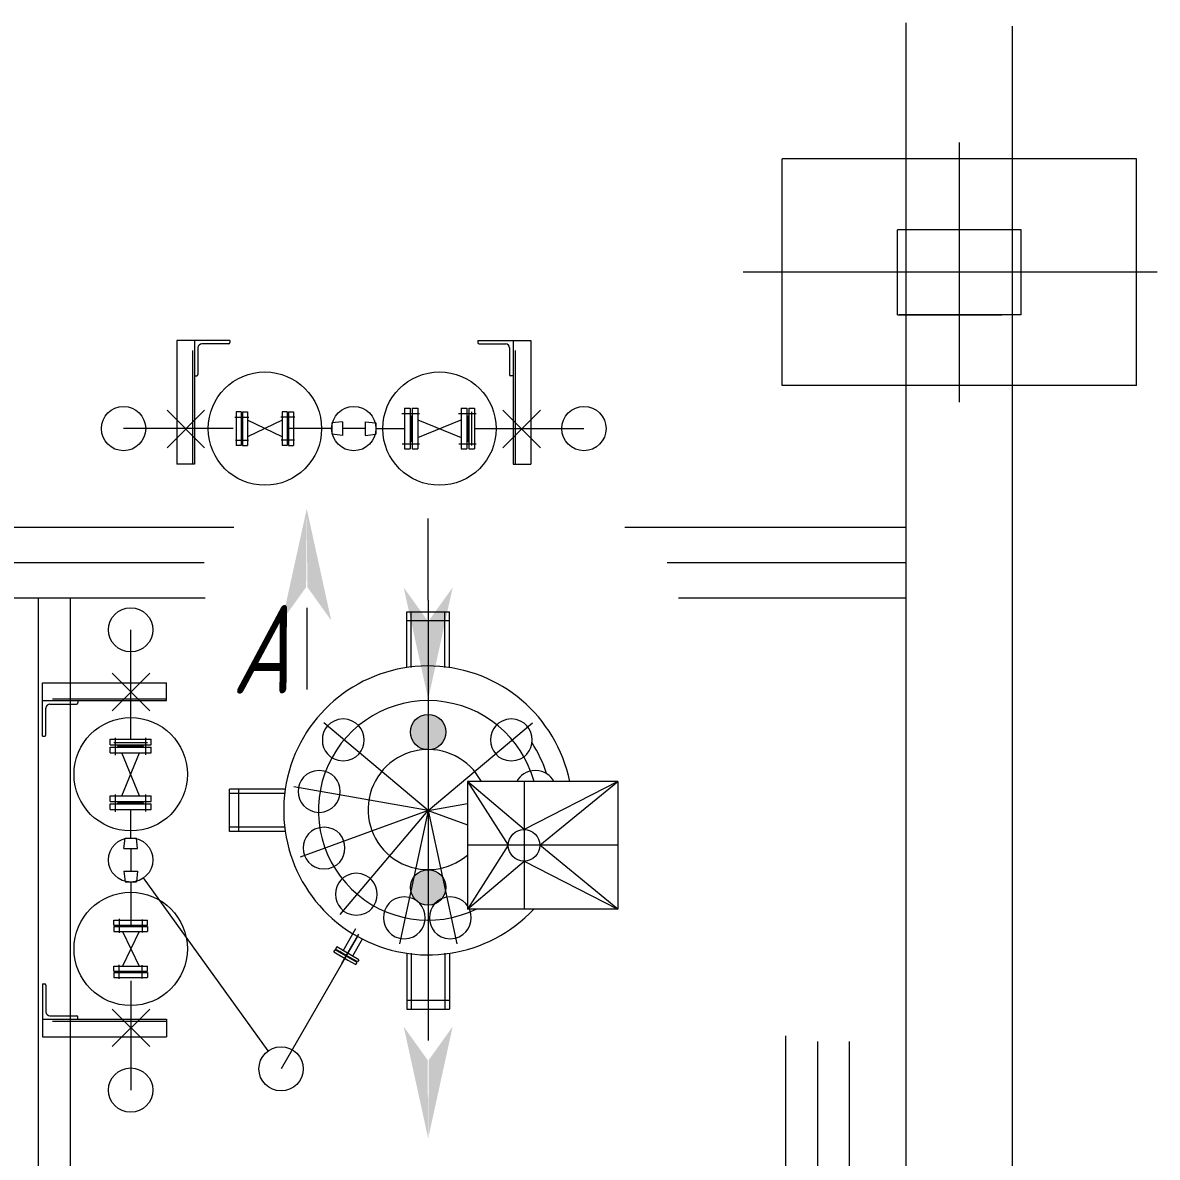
# Model space of a CAD drawing. Header units: millimetres. Extents: x 1663 to 6300, y 431 to 1491.
# Drawn here: x 5709.06 to 5754.88, y 1210.15 to 1255.98 of the extents above; entities that cross this region are included whole.
import ezdxf

# ---------------------------------------------------------------- set-up
doc = ezdxf.new("R2010")
doc.units = ezdxf.units.MM
doc.layers.add('Линия связи (Вновь)', color=3, linetype='Continuous', lineweight=60)
doc.layers.add('Строительный', color=251, linetype='Continuous', lineweight=13)
doc.styles.add('Simplex', font='simplex.shx', dxfattribs={"width": 0.7, "oblique": 15})

# ---------------------------------------------------------------- blocks, each defined once
blk = doc.blocks.new('A$C0AA457AC')
at = {"layer": 'Строительный', "ltscale": 100}
h = blk.add_hatch(color=256, dxfattribs=at)
h.paths.add_polyline_path([(272.717, 240.948), (272.043, 240.008), (272.735, 243.164)])
h.paths.add_polyline_path([(272.735, 243.164), (273.426, 240.008), (272.752, 240.948)])
h = blk.add_hatch(color=256, dxfattribs=at)
h.paths.add_polyline_path([(276.146, 240.001), (275.472, 240.94), (276.164, 237.784)])
h.paths.add_polyline_path([(276.164, 237.784), (276.855, 240.94), (276.181, 240.001)])
for points in [[(275.663, 236.855, -0.414214), (276.163, 237.355), (276.163, 236.855), (276.663, 236.855, -1)], [(276.163, 237.355, -0.414214), (276.663, 236.855), (276.163, 236.855)], [(275.663, 232.469, -0.414214), (276.163, 232.969), (276.163, 232.469), (276.663, 232.469, -1)], [(276.163, 232.969, -0.414214), (276.663, 232.469), (276.163, 232.469)]]:
    blk.add_hatch(color=256, dxfattribs=at).paths.add_polyline_path(points)
h = blk.add_hatch(color=256, dxfattribs=at)
h.paths.add_polyline_path([(276.146, 227.596), (275.472, 228.536), (276.164, 225.38)])
h.paths.add_polyline_path([(276.164, 225.38), (276.855, 228.536), (276.181, 227.596)])
for p, q in [((289.663, 214.879), (289.663, 256.891)), ((292.663, 215.386), (292.663, 256.797)), ((291.163, 246.178), (291.163, 253.506)), ((286.163, 246.643), (286.163, 253.043)), ((296.163, 253.043), (286.163, 253.043)), ((296.163, 246.643), (296.163, 253.043)), ((289.413, 248.643), (289.413, 251.043)), ((292.863, 251.043), (289.413, 251.043)), ((292.913, 251.043), (289.963, 251.043)), ((292.913, 248.643), (292.913, 251.043)), ((296.753, 249.843), (285.063, 249.843)), ((289.413, 248.643), (292.363, 248.643)), ((292.913, 248.643), (289.463, 248.643)), ((269.063, 247.918), (269.063, 244.418)), ((269.563, 247.918), (269.063, 247.918)), ((269.563, 247.918), (269.563, 246.918)), ((270.563, 247.918), (269.563, 247.918)), ((270.527, 247.818), (269.773, 247.818)), ((270.563, 247.918), (270.563, 247.854)), ((277.563, 247.918), (278.563, 247.918)), ((277.563, 247.918), (277.563, 247.854)), ((277.599, 247.818), (278.353, 247.818)), ((278.563, 247.918), (279.063, 247.918)), ((278.563, 247.918), (278.563, 246.918)), ((279.063, 247.918), (279.063, 244.418)), ((269.51, 247.632), (269.51, 244.418)), ((269.563, 247.632), (269.563, 244.418)), ((269.663, 247.708), (269.663, 246.954)), ((278.463, 247.708), (278.463, 246.954)), ((278.563, 247.632), (278.563, 244.418)), ((278.616, 247.632), (278.616, 244.418)), ((269.563, 246.918), (269.627, 246.918)), ((278.563, 246.918), (278.499, 246.918)), ((296.163, 246.643), (286.163, 246.643)), ((268.79, 244.887), (269.851, 245.948)), ((269.851, 244.887), (268.79, 245.948)), ((270.743, 245.901), (270.743, 244.951)), ((270.883, 245.901), (270.743, 245.901)), ((270.883, 245.901), (270.883, 244.951)), ((270.923, 245.901), (270.923, 244.951)), ((270.923, 245.901), (271.063, 245.901)), ((271.063, 245.901), (271.063, 244.951)), ((272.043, 245.901), (272.043, 244.951)), ((272.183, 245.901), (272.043, 245.901)), ((272.183, 245.901), (272.183, 244.951)), ((272.223, 245.901), (272.223, 244.951)), ((272.223, 245.901), (272.363, 245.901)), ((272.363, 245.901), (272.363, 244.951)), ((275.421, 245.851), (275.916, 245.851)), ((275.493, 246.001), (275.653, 246.001)), ((275.493, 246.001), (275.493, 244.851)), ((275.653, 246.001), (275.653, 244.851)), ((275.713, 246.001), (275.873, 246.001)), ((275.713, 246.001), (275.713, 244.851)), ((275.873, 246.001), (275.873, 244.851)), ((277.021, 245.851), (277.516, 245.851)), ((277.093, 246.001), (277.253, 246.001)), ((277.093, 246.001), (277.093, 244.851)), ((277.253, 246.001), (277.253, 244.851)), ((277.313, 246.001), (277.473, 246.001)), ((277.313, 246.001), (277.313, 244.851)), ((277.384, 245.901), (277.384, 244.951)), ((277.473, 246.001), (277.473, 244.851)), ((279.337, 244.887), (278.276, 245.948)), ((278.276, 244.887), (279.337, 245.948)), ((270.706, 245.751), (271.1, 245.751)), ((270.903, 245.661), (270.883, 245.661)), ((270.903, 245.661), (270.903, 245.191)), ((270.903, 245.661), (270.923, 245.661)), ((272.043, 245.191), (271.063, 245.661)), ((272.043, 245.661), (271.063, 245.191)), ((272.4, 245.751), (272.006, 245.751)), ((272.203, 245.661), (272.183, 245.661)), ((272.203, 245.661), (272.203, 245.191)), ((272.203, 245.661), (272.223, 245.661)), ((273.743, 245.616), (273.443, 245.586)), ((273.443, 245.586), (273.443, 245.266)), ((273.743, 245.616), (273.743, 245.236)), ((274.383, 245.616), (274.383, 245.236)), ((274.383, 245.616), (274.683, 245.586)), ((274.683, 245.586), (274.683, 245.266)), ((275.653, 245.796), (275.683, 245.766)), ((275.713, 245.796), (275.683, 245.766)), ((275.683, 245.766), (275.683, 245.086)), ((275.873, 245.676), (277.093, 245.176)), ((275.873, 245.176), (277.093, 245.676)), ((277.253, 245.796), (277.283, 245.766)), ((277.313, 245.796), (277.283, 245.766)), ((277.283, 245.766), (277.283, 245.086)), ((270.653, 245.426), (267.563, 245.426)), ((270.903, 245.191), (270.883, 245.191)), ((270.903, 245.191), (270.923, 245.191)), ((272.203, 245.191), (272.183, 245.191)), ((273.443, 245.426), (272.203, 245.426)), ((272.203, 245.191), (272.223, 245.191)), ((273.743, 245.236), (273.443, 245.266)), ((274.383, 245.426), (273.743, 245.426)), ((274.383, 245.236), (274.683, 245.266)), ((274.683, 245.426), (275.493, 245.426)), ((277.473, 245.426), (280.563, 245.426)), ((270.719, 245.101), (271.092, 245.101)), ((270.883, 244.951), (270.743, 244.951)), ((270.923, 244.951), (271.063, 244.951)), ((272.387, 245.101), (272.013, 245.101)), ((272.183, 244.951), (272.043, 244.951)), ((272.223, 244.951), (272.363, 244.951)), ((275.434, 245.001), (275.916, 245.001)), ((275.493, 244.851), (275.653, 244.851)), ((275.653, 245.056), (275.683, 245.086)), ((275.713, 245.056), (275.683, 245.086)), ((275.713, 244.851), (275.873, 244.851)), ((277.034, 245.001), (277.516, 245.001)), ((277.093, 244.851), (277.253, 244.851)), ((277.253, 245.056), (277.283, 245.086)), ((277.313, 245.056), (277.283, 245.086)), ((277.313, 244.851), (277.473, 244.851)), ((269.563, 244.418), (269.063, 244.418)), ((278.563, 244.418), (279.063, 244.418)), ((232.663, 242.643), (270.672, 242.643)), ((276.163, 240.579), (276.163, 242.887)), ((281.714, 242.643), (289.663, 242.643)), ((232.663, 241.643), (269.839, 241.643)), ((282.908, 241.643), (289.663, 241.643)), ((232.663, 240.643), (269.868, 240.643)), ((265.163, 220.643), (265.163, 240.643)), ((266.063, 220.643), (266.063, 240.643)), ((272.735, 240.369), (272.735, 238.061)), ((276.163, 240.579), (276.163, 228.499)), ((283.234, 240.643), (289.663, 240.643)), ((275.563, 238.679), (275.563, 240.253)), ((275.563, 240.253), (276.763, 240.253)), ((275.688, 238.679), (275.688, 240.253)), ((276.638, 238.679), (276.638, 240.253)), ((276.763, 238.679), (276.763, 240.253)), ((267.763, 236.653), (267.763, 239.743)), ((275.563, 240.003), (276.763, 240.003)), ((268.302, 238.516), (267.241, 237.455)), ((268.302, 237.455), (267.241, 238.516)), ((265.271, 238.243), (268.771, 238.243)), ((265.271, 237.743), (265.271, 238.243)), ((268.771, 237.743), (268.771, 238.243)), ((265.557, 237.796), (268.771, 237.796)), ((265.271, 237.743), (266.271, 237.743)), ((265.271, 236.743), (265.271, 237.743)), ((265.371, 236.779), (265.371, 237.533)), ((265.481, 237.643), (266.235, 237.643)), ((265.557, 237.743), (268.771, 237.743)), ((266.271, 237.743), (266.271, 237.679)), ((276.163, 234.643), (273.214, 237.118)), ((276.163, 234.643), (279.113, 237.118)), ((265.271, 236.743), (265.335, 236.743)), ((267.188, 236.493), (267.188, 236.653)), ((267.188, 236.653), (268.338, 236.653)), ((267.288, 236.564), (268.238, 236.564)), ((267.338, 236.2), (267.338, 236.696)), ((268.188, 236.213), (268.188, 236.696)), ((268.338, 236.493), (268.338, 236.653)), ((267.188, 236.493), (268.338, 236.493)), ((267.188, 236.273), (267.188, 236.433)), ((267.188, 236.433), (268.338, 236.433)), ((267.188, 236.273), (268.338, 236.273)), ((267.393, 236.493), (267.423, 236.463)), ((267.393, 236.433), (267.423, 236.463)), ((267.423, 236.463), (268.103, 236.463)), ((267.513, 235.053), (268.013, 236.273)), ((268.013, 235.053), (267.513, 236.273)), ((268.133, 236.493), (268.103, 236.463)), ((268.133, 236.433), (268.103, 236.463)), ((268.338, 236.273), (268.338, 236.433)), ((272.128, 235.243), (270.553, 235.243)), ((270.553, 234.043), (270.553, 235.243)), ((270.803, 235.243), (270.803, 234.043)), ((276.163, 234.643), (272.372, 235.312)), ((277.271, 235.457), (277.271, 231.857)), ((281.521, 235.457), (277.271, 235.457)), ((278.872, 234.102), (277.271, 235.457)), ((277.271, 235.457), (278.427, 233.657)), ((278.872, 235.457), (278.872, 231.857)), ((281.521, 235.457), (278.872, 234.102)), ((279.317, 233.657), (281.521, 235.457)), ((281.521, 235.457), (281.521, 231.857)), ((267.188, 234.893), (267.188, 235.053)), ((267.188, 235.053), (268.338, 235.053)), ((267.338, 234.6), (267.338, 235.096)), ((268.188, 234.613), (268.188, 235.096)), ((268.338, 234.893), (268.338, 235.053)), ((272.128, 235.118), (270.553, 235.118)), ((267.188, 234.893), (268.338, 234.893)), ((267.188, 234.673), (267.188, 234.833)), ((267.188, 234.833), (268.338, 234.833)), ((267.188, 234.673), (268.338, 234.673)), ((267.393, 234.893), (267.423, 234.863)), ((267.393, 234.833), (267.423, 234.863)), ((267.423, 234.863), (268.103, 234.863)), ((267.763, 233.863), (267.763, 234.673)), ((268.133, 234.893), (268.103, 234.863)), ((268.133, 234.833), (268.103, 234.863)), ((268.338, 234.673), (268.338, 234.833)), ((276.163, 234.643), (272.546, 233.325)), ((273.677, 231.704), (276.163, 234.643)), ((276.163, 234.643), (275.358, 230.878)), ((276.163, 234.643), (277.271, 234.838)), ((276.163, 234.667), (276.163, 228.146)), ((276.163, 234.643), (277.271, 234.24)), ((276.163, 234.643), (276.969, 230.878)), ((272.128, 234.168), (270.553, 234.168)), ((272.128, 234.043), (270.553, 234.043)), ((267.573, 233.563), (267.603, 233.863)), ((267.603, 233.863), (267.923, 233.863)), ((267.953, 233.563), (267.923, 233.863)), ((281.521, 233.657), (277.271, 233.657)), ((278.427, 233.657), (277.271, 231.857)), ((281.521, 231.857), (279.317, 233.657)), ((267.573, 233.563), (267.953, 233.563)), ((267.763, 233.563), (267.763, 232.923)), ((277.271, 231.857), (278.872, 233.212)), ((278.872, 233.212), (281.521, 231.857)), ((267.573, 232.923), (267.953, 232.923)), ((267.573, 232.923), (267.603, 232.623)), ((267.953, 232.923), (267.923, 232.623)), ((271.644, 227.85), (268.129, 232.736)), ((267.603, 232.623), (267.923, 232.623)), ((267.763, 232.623), (267.763, 231.382)), ((281.521, 231.857), (277.271, 231.857)), ((267.288, 231.542), (268.238, 231.542)), ((267.288, 231.402), (267.288, 231.542)), ((267.288, 231.402), (268.238, 231.402)), ((267.438, 231.579), (267.438, 231.185)), ((267.528, 231.382), (267.528, 231.402)), ((267.528, 231.382), (267.998, 231.382)), ((267.528, 231.382), (267.528, 231.362)), ((267.998, 231.382), (267.998, 231.402)), ((267.998, 231.382), (267.998, 231.362)), ((268.088, 231.566), (268.088, 231.193)), ((268.238, 231.402), (268.238, 231.542)), ((267.288, 231.362), (268.238, 231.362)), ((267.288, 231.362), (267.288, 231.222)), ((267.288, 231.222), (268.238, 231.222)), ((267.998, 231.222), (267.528, 230.242)), ((267.528, 231.222), (267.998, 230.242)), ((268.238, 231.362), (268.238, 231.222)), ((274.169, 231.084), (272.009, 227.343)), ((273.76, 230.681), (274.123, 231.309)), ((273.812, 230.466), (274.208, 231.152)), ((273.58, 230.785), (273.546, 230.726)), ((274.204, 230.425), (273.58, 230.785)), ((273.725, 230.315), (274.08, 230.93)), ((274.3, 231.007), (274.024, 230.529)), ((273.5, 230.646), (273.534, 230.705)), ((273.5, 230.646), (273.899, 230.416)), ((274.158, 230.345), (273.534, 230.705)), ((274.17, 230.366), (273.546, 230.726)), ((273.636, 230.674), (273.641, 230.657)), ((274.063, 230.413), (273.641, 230.657)), ((273.657, 230.634), (273.663, 230.644)), ((273.728, 230.621), (273.669, 230.655)), ((273.848, 230.528), (273.896, 230.612)), ((273.899, 230.416), (274.124, 230.286)), ((273.988, 230.471), (274.047, 230.437)), ((274.035, 230.416), (274.041, 230.426)), ((274.08, 230.418), (274.063, 230.413)), ((274.204, 230.425), (274.17, 230.366)), ((275.563, 230.607), (275.563, 229.033)), ((275.688, 230.607), (275.688, 229.033)), ((276.638, 230.607), (276.638, 229.033)), ((276.763, 230.607), (276.763, 229.033)), ((267.288, 230.242), (268.238, 230.242)), ((267.288, 230.102), (267.288, 230.242)), ((267.288, 230.102), (268.238, 230.102)), ((267.438, 229.885), (267.438, 230.279)), ((267.528, 230.082), (267.528, 230.102)), ((267.998, 230.082), (267.998, 230.102)), ((268.088, 229.898), (268.088, 230.272)), ((268.238, 230.102), (268.238, 230.242)), ((274.124, 230.286), (274.158, 230.345)), ((267.288, 230.062), (268.238, 230.062)), ((267.288, 230.062), (267.288, 229.922)), ((267.288, 229.922), (268.238, 229.922)), ((267.528, 230.082), (267.998, 230.082)), ((267.528, 230.082), (267.528, 230.062)), ((267.763, 229.833), (267.763, 226.743)), ((267.998, 230.082), (267.998, 230.062)), ((268.238, 230.062), (268.238, 229.922)), ((265.271, 229.743), (265.271, 228.743)), ((265.271, 229.743), (265.335, 229.743)), ((265.371, 229.707), (265.371, 228.953)), ((275.563, 229.283), (276.763, 229.283)), ((265.481, 228.843), (266.235, 228.843)), ((268.302, 227.97), (267.241, 229.031)), ((268.302, 229.031), (267.241, 227.97)), ((275.563, 229.033), (276.763, 229.033)), ((265.271, 228.743), (265.271, 228.243)), ((265.271, 228.743), (266.271, 228.743)), ((265.557, 228.743), (268.771, 228.743)), ((265.557, 228.69), (268.771, 228.69)), ((266.271, 228.743), (266.271, 228.807)), ((268.771, 228.743), (268.771, 228.243)), ((265.271, 228.243), (268.771, 228.243)), ((286.263, 220.643), (286.263, 228.275)), ((287.163, 220.643), (287.163, 228.117)), ((288.063, 220.643), (288.063, 228.118))]:
    blk.add_line(p, q, dxfattribs=at)
for centre, radius in [((271.553, 245.426), 1.6), ((276.483, 245.426), 1.6), ((267.563, 245.426), 0.625), ((274.063, 245.426), 0.625), ((280.563, 245.426), 0.625), ((267.763, 239.743), 0.625), ((267.763, 235.663), 1.6), ((276.163, 236.855), 0.5), ((278.872, 233.657), 0.445), ((267.763, 233.243), 0.625), ((276.163, 232.469), 0.5), ((267.763, 230.732), 1.6), ((272.009, 227.343), 0.625), ((267.763, 226.743), 0.625)]:
    blk.add_circle(centre, radius, dxfattribs=at)
for centre, radius, start, end in [((269.773, 247.708), 0.11, 90, 180), ((270.527, 247.854), 0.036, 270, 0), ((277.599, 247.854), 0.036, 180, 270), ((278.353, 247.708), 0.11, 0, 90), ((269.627, 246.954), 0.036, 270, 0), ((278.499, 246.954), 0.036, 180, 270), ((276.163, 234.643), 4.08, 11.5133, 316.9405), ((265.481, 237.533), 0.11, 90, 180), ((266.235, 237.679), 0.036, 270, 0), ((276.163, 234.643), 3.1, 15.2299, 296.0257), ((265.335, 236.779), 0.036, 270, 0), ((276.163, 234.643), 3.5, 17.2901, 33.0828), ((276.163, 234.667), 1.697, 27.7447, 310.7513), ((265.335, 229.707), 0.036, 0, 90), ((265.481, 228.953), 0.11, 180, 270), ((266.235, 228.807), 0.036, 0, 90)]:
    blk.add_arc(centre, radius, start, end, dxfattribs=at)
for points in [[(273.762, 237.225), (272.98, 237.197), (272.979, 236.075), (273.762, 236.041)], [(273.762, 236.041), (274.549, 236.073), (274.548, 237.198), (273.762, 237.225)], [(278.511, 237.225), (277.73, 237.197), (277.729, 236.075), (278.511, 236.041)], [(278.511, 236.041), (279.298, 236.073), (279.297, 237.198), (278.511, 237.225)], [(273.084, 235.771), (272.302, 235.742), (272.301, 234.62), (273.084, 234.587)], [(273.084, 234.587), (273.871, 234.619), (273.87, 235.744), (273.084, 235.771)], [(279.19, 235.771), (278.929, 235.761), (278.755, 235.63), (278.668, 235.459)], [(279.714, 235.459), (279.626, 235.631), (279.452, 235.762), (279.19, 235.771)], [(273.224, 234.171), (272.442, 234.143), (272.441, 233.021), (273.224, 232.988)], [(273.224, 232.988), (274.011, 233.02), (274.01, 234.145), (273.224, 234.171)], [(274.134, 232.866), (273.352, 232.838), (273.352, 231.716), (274.134, 231.682)], [(274.134, 231.682), (274.921, 231.714), (274.92, 232.839), (274.134, 232.866)], [(275.488, 232.201), (274.706, 232.173), (274.706, 231.051), (275.488, 231.017)], [(275.488, 231.017), (276.275, 231.049), (276.274, 232.174), (275.488, 232.201)], [(276.785, 232.201), (276.004, 232.173), (276.003, 231.051), (276.785, 231.017)], [(276.785, 231.017), (277.572, 231.049), (277.571, 232.174), (276.785, 232.201)]]:
    blk.add_open_spline(points, degree=3, dxfattribs=at)
at = {"layer": 'Строительный', "ltscale": 100, "style": 'Simplex', "oblique": 15, "width": 0.7}
blk.add_text('А', height=2.5, dxfattribs=at).set_placement((270.615, 237.945, 3))

msp = doc.modelspace()

# ---------------------------------------------------------------- block references
at = {"layer": 'Линия связи (Вновь)', "xscale": 1.43, "yscale": 1.43, "zscale": 1.43}
msp.add_blockref('A$C0AA457AC', (5330.521, 888.625), dxfattribs=at)

doc.saveas('drawing.dxf')
